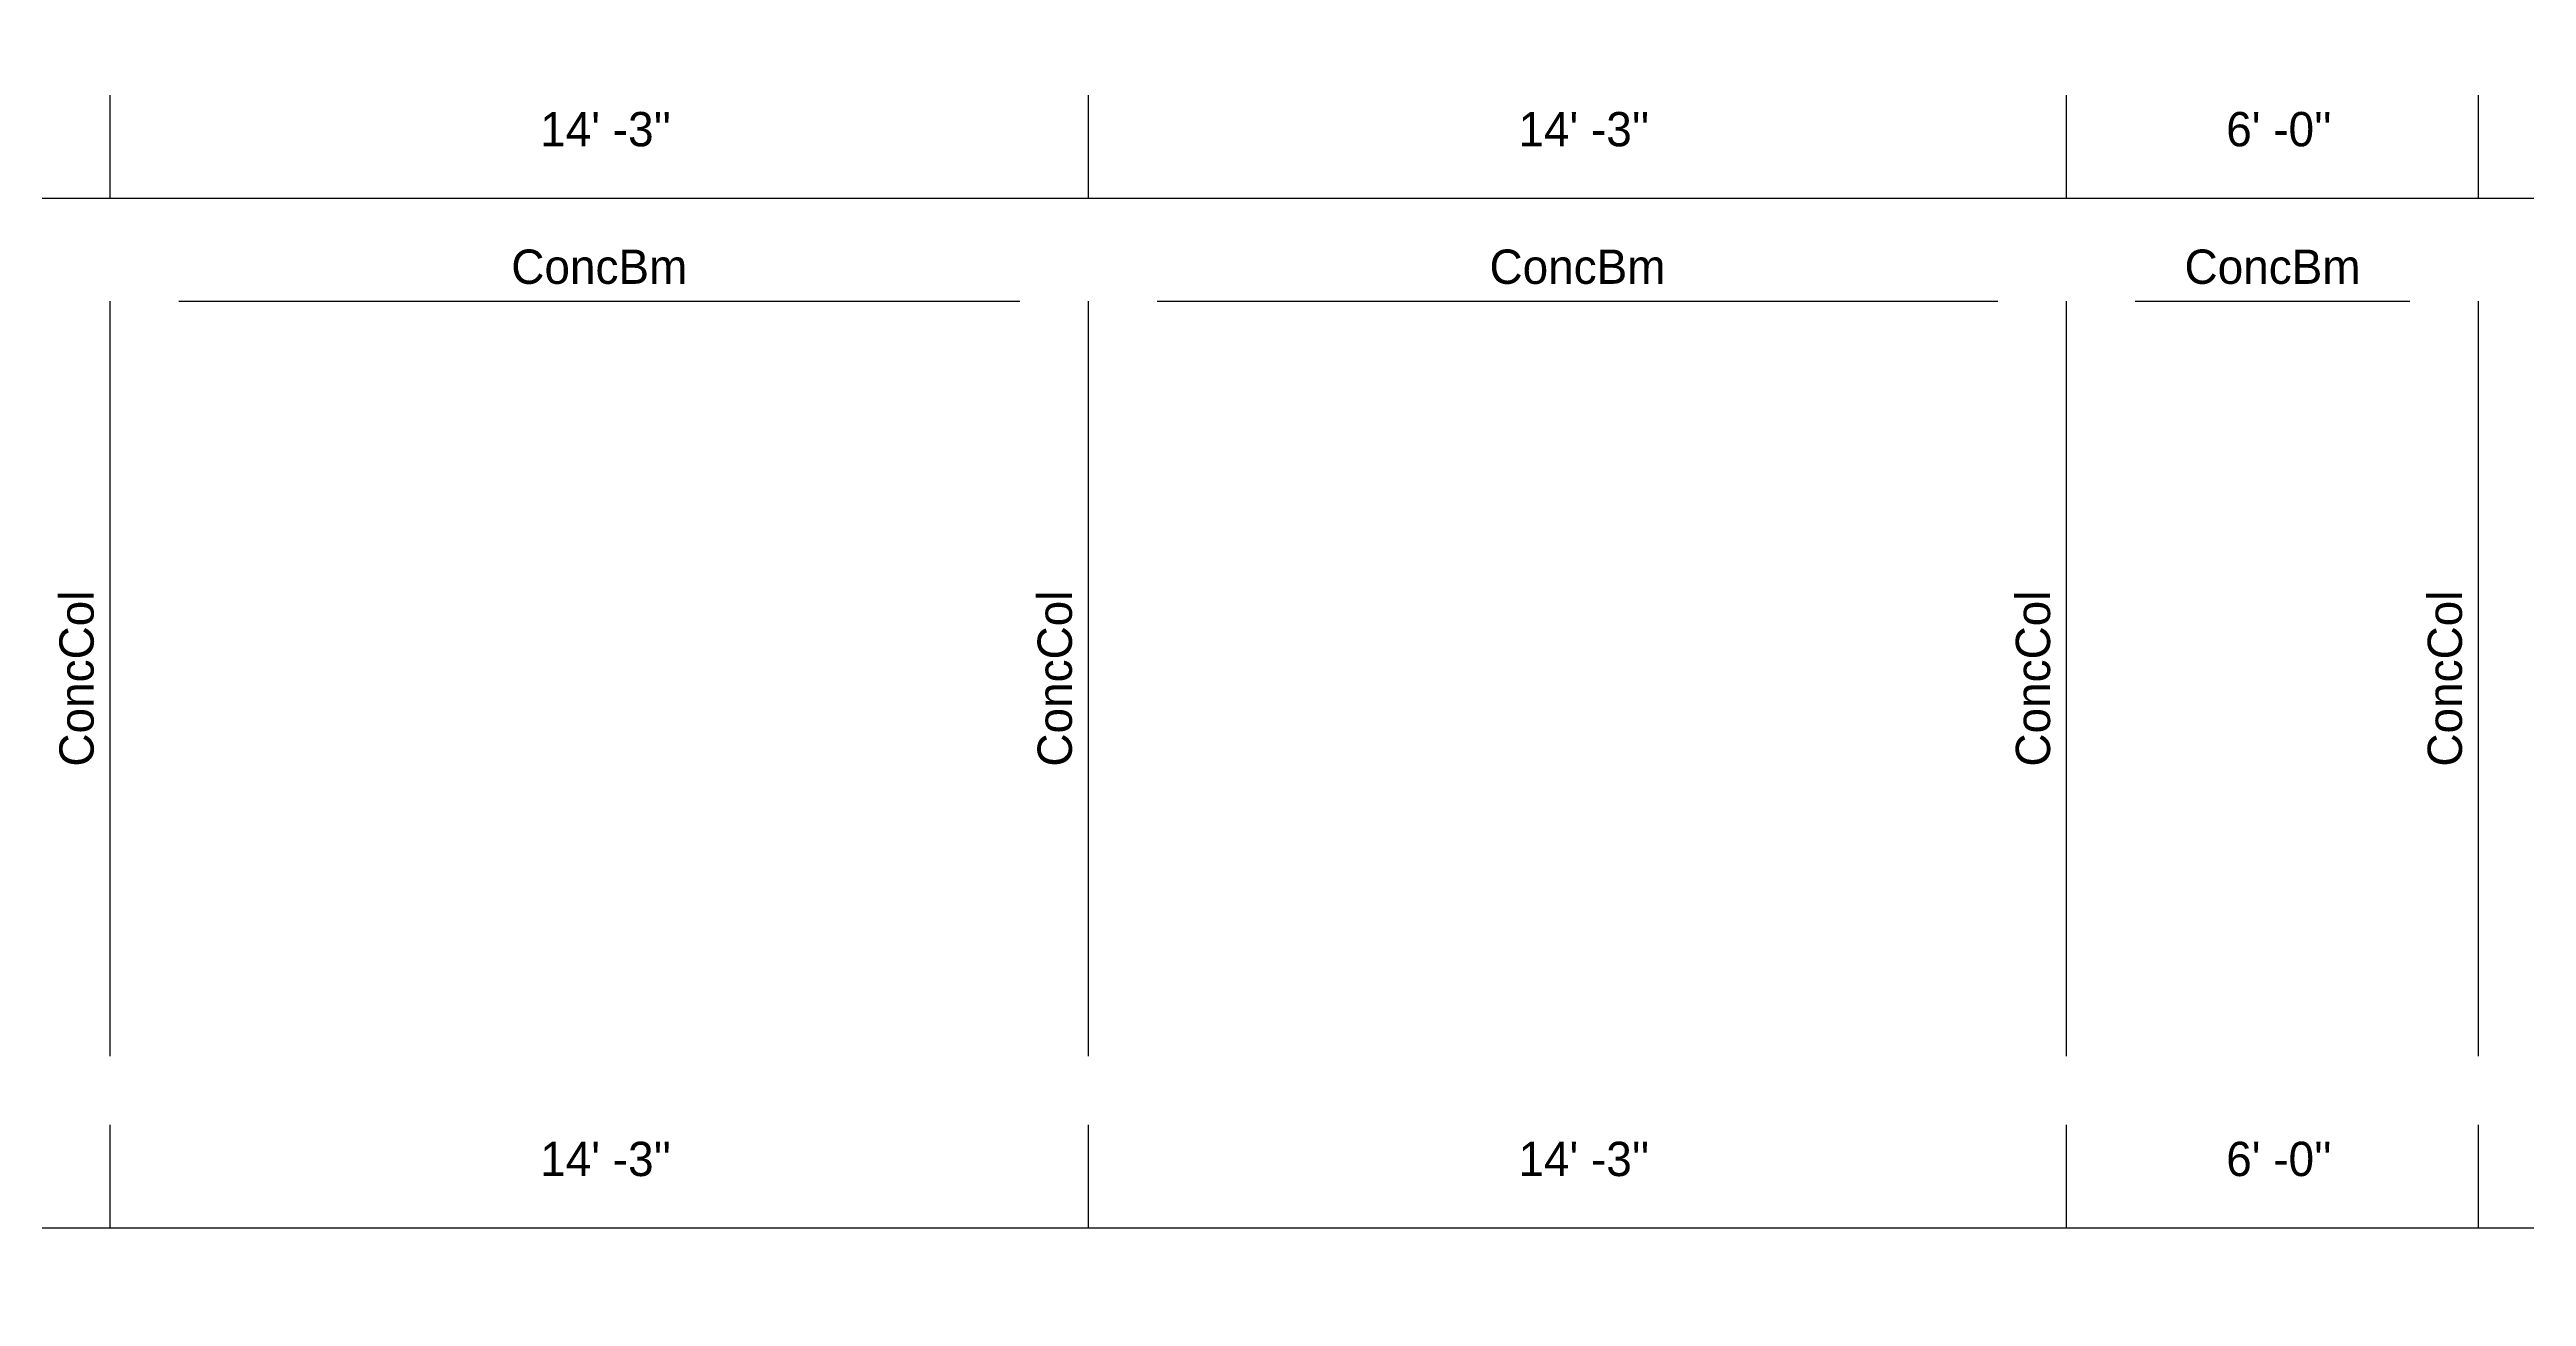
# Model space of a CAD drawing. Extents: x -38 to 2998, y -195 to 11529.
# Drawn here: x 562.4 to 995.4, y 6126 to 6344 of the extents above; entities that cross this region are included whole.
import ezdxf
from ezdxf.enums import TextEntityAlignment as Align

# ---------------------------------------------------------------- set-up
doc = ezdxf.new("R2010")
doc.units = 0
doc.header["$MEASUREMENT"] = 0
doc.layers.get('0').update_dxf_attribs({"linetype": 'CONTINUOUS'})
for name, color, linetype in [('CENTERLINES', 7, 'CONTINUOUS'), ('DIMENSIONS', 4, 'CONTINUOUS'), ('TEXT', 5, 'CONTINUOUS')]:
    doc.layers.add(name, color=color, linetype=linetype)
doc.dimstyles.get("Standard").update_dxf_attribs({"dimtxt": 0.18, "dimasz": 0.18, "dimexe": 0.18, "dimexo": 0.0625, "dimgap": 0.09, "dimtad": 0, "dimtih": 1, "dimtoh": 1, "dimdec": 4, "dimzin": 0, "dimtxsty": 'STANDARD', "dimcen": 0.09, "dimazin": 3, "dimtfac": 1, "dimtdec": 4, "dimtofl": 0, "dimtmove": 0, "dimatfit": 3, "dimtolj": 1, "dimtzin": 0})

# ---------------------------------------------------------------- blocks, each defined once
blk = doc.blocks.new('*D4159')
at = {"color": 1, "linetype": 'BYBLOCK'}
for points in [[(355.77, 6142.77), (354.71, 6141.71), (347.29, 6134.29), (346.23, 6133.23)], [(577.77, 6142.77), (576.71, 6141.71), (569.29, 6134.29), (568.23, 6133.23)]]:
    blk.add_solid(points, dxfattribs=at)
at = {"layer": 'DIMENSIONS', "color": 9, "linetype": 'BYBLOCK'}
for p, q in [((351, 6138), (351, 6156)), ((573, 6138), (573, 6156))]:
    blk.add_line(p, q, dxfattribs=at)
at = {"layer": 'DIMENSIONS', "color": 0, "linetype": 'BYBLOCK'}
blk.add_line((351, 6138), (573, 6138), dxfattribs=at)
at = {"layer": 'DIMENSIONS', "color": 0, "linetype": 'BYBLOCK', "insert": (462, 6150), "char_height": 6, "attachment_point": 5}
blk.add_mtext("\\A1; 18' -6''", dxfattribs=at)
blk = doc.blocks.new('*D4160')
at = {"color": 1, "linetype": 'BYBLOCK'}
for points in [[(577.77, 6142.77), (576.71, 6141.71), (569.29, 6134.29), (568.23, 6133.23)], [(748.77, 6142.77), (747.71, 6141.71), (740.29, 6134.29), (739.23, 6133.23)]]:
    blk.add_solid(points, dxfattribs=at)
at = {"layer": 'DIMENSIONS', "color": 9, "linetype": 'BYBLOCK'}
for p, q in [((573, 6138), (573, 6156)), ((744, 6138), (744, 6156))]:
    blk.add_line(p, q, dxfattribs=at)
at = {"layer": 'DIMENSIONS', "color": 0, "linetype": 'BYBLOCK'}
blk.add_line((573, 6138), (744, 6138), dxfattribs=at)
at = {"layer": 'DIMENSIONS', "color": 0, "linetype": 'BYBLOCK', "insert": (658.5, 6150), "char_height": 6, "attachment_point": 5}
blk.add_mtext("\\A1; 14' -3''", dxfattribs=at)
blk = doc.blocks.new('*D4161')
at = {"color": 1, "linetype": 'BYBLOCK'}
for points in [[(748.77, 6142.77), (747.71, 6141.71), (740.29, 6134.29), (739.23, 6133.23)], [(919.77, 6142.77), (918.71, 6141.71), (911.29, 6134.29), (910.23, 6133.23)]]:
    blk.add_solid(points, dxfattribs=at)
at = {"layer": 'DIMENSIONS', "color": 9, "linetype": 'BYBLOCK'}
for p, q in [((744, 6138), (744, 6156)), ((915, 6138), (915, 6156))]:
    blk.add_line(p, q, dxfattribs=at)
at = {"layer": 'DIMENSIONS', "color": 0, "linetype": 'BYBLOCK'}
blk.add_line((744, 6138), (915, 6138), dxfattribs=at)
at = {"layer": 'DIMENSIONS', "color": 0, "linetype": 'BYBLOCK', "insert": (829.5, 6150), "char_height": 6, "attachment_point": 5}
blk.add_mtext("\\A1; 14' -3''", dxfattribs=at)
blk = doc.blocks.new('*D4162')
at = {"color": 1, "linetype": 'BYBLOCK'}
for points in [[(919.77, 6142.77), (918.71, 6141.71), (911.29, 6134.29), (910.23, 6133.23)], [(991.77, 6142.77), (990.71, 6141.71), (983.29, 6134.29), (982.23, 6133.23)]]:
    blk.add_solid(points, dxfattribs=at)
at = {"layer": 'DIMENSIONS', "color": 9, "linetype": 'BYBLOCK'}
for p, q in [((915, 6138), (915, 6156)), ((987, 6138), (987, 6156))]:
    blk.add_line(p, q, dxfattribs=at)
at = {"layer": 'DIMENSIONS', "color": 0, "linetype": 'BYBLOCK'}
blk.add_line((915, 6138), (987, 6138), dxfattribs=at)
at = {"layer": 'DIMENSIONS', "color": 0, "linetype": 'BYBLOCK', "insert": (951, 6150), "char_height": 6, "attachment_point": 5}
blk.add_mtext("\\A1; 6' -0''", dxfattribs=at)
blk = doc.blocks.new('*D4163')
at = {"color": 1, "linetype": 'BYBLOCK'}
for points in [[(991.77, 6142.77), (990.71, 6141.71), (983.29, 6134.29), (982.23, 6133.23)], [(1102.77, 6142.77), (1101.71, 6141.71), (1094.29, 6134.29), (1093.23, 6133.23)]]:
    blk.add_solid(points, dxfattribs=at)
at = {"layer": 'DIMENSIONS', "color": 9, "linetype": 'BYBLOCK'}
for p, q in [((987, 6138), (987, 6156)), ((1098, 6138), (1098, 6156))]:
    blk.add_line(p, q, dxfattribs=at)
at = {"layer": 'DIMENSIONS', "color": 0, "linetype": 'BYBLOCK'}
blk.add_line((987, 6138), (1098, 6138), dxfattribs=at)
at = {"layer": 'DIMENSIONS', "color": 0, "linetype": 'BYBLOCK', "insert": (1042.5, 6150), "char_height": 6, "attachment_point": 5}
blk.add_mtext("\\A1; 9' -3''", dxfattribs=at)
blk = doc.blocks.new('*D4175')
at = {"color": 1, "linetype": 'BYBLOCK'}
for points in [[(355.77, 6322.77), (354.71, 6321.71), (347.29, 6314.29), (346.23, 6313.23)], [(577.77, 6322.77), (576.71, 6321.71), (569.29, 6314.29), (568.23, 6313.23)]]:
    blk.add_solid(points, dxfattribs=at)
at = {"layer": 'DIMENSIONS', "color": 9, "linetype": 'BYBLOCK'}
for p, q in [((351, 6318), (351, 6336)), ((573, 6318), (573, 6336))]:
    blk.add_line(p, q, dxfattribs=at)
at = {"layer": 'DIMENSIONS', "color": 0, "linetype": 'BYBLOCK'}
blk.add_line((351, 6318), (573, 6318), dxfattribs=at)
at = {"layer": 'DIMENSIONS', "color": 0, "linetype": 'BYBLOCK', "insert": (462, 6330), "char_height": 6, "attachment_point": 5}
blk.add_mtext("\\A1; 18' -6''", dxfattribs=at)
blk = doc.blocks.new('*D4176')
at = {"color": 1, "linetype": 'BYBLOCK'}
for points in [[(577.77, 6322.77), (576.71, 6321.71), (569.29, 6314.29), (568.23, 6313.23)], [(748.77, 6322.77), (747.71, 6321.71), (740.29, 6314.29), (739.23, 6313.23)]]:
    blk.add_solid(points, dxfattribs=at)
at = {"layer": 'DIMENSIONS', "color": 9, "linetype": 'BYBLOCK'}
for p, q in [((573, 6318), (573, 6336)), ((744, 6318), (744, 6336))]:
    blk.add_line(p, q, dxfattribs=at)
at = {"layer": 'DIMENSIONS', "color": 0, "linetype": 'BYBLOCK'}
blk.add_line((573, 6318), (744, 6318), dxfattribs=at)
at = {"layer": 'DIMENSIONS', "color": 0, "linetype": 'BYBLOCK', "insert": (658.5, 6330), "char_height": 6, "attachment_point": 5}
blk.add_mtext("\\A1; 14' -3''", dxfattribs=at)
blk = doc.blocks.new('*D4177')
at = {"color": 1, "linetype": 'BYBLOCK'}
for points in [[(748.77, 6322.77), (747.71, 6321.71), (740.29, 6314.29), (739.23, 6313.23)], [(919.77, 6322.77), (918.71, 6321.71), (911.29, 6314.29), (910.23, 6313.23)]]:
    blk.add_solid(points, dxfattribs=at)
at = {"layer": 'DIMENSIONS', "color": 9, "linetype": 'BYBLOCK'}
for p, q in [((744, 6318), (744, 6336)), ((915, 6318), (915, 6336))]:
    blk.add_line(p, q, dxfattribs=at)
at = {"layer": 'DIMENSIONS', "color": 0, "linetype": 'BYBLOCK'}
blk.add_line((744, 6318), (915, 6318), dxfattribs=at)
at = {"layer": 'DIMENSIONS', "color": 0, "linetype": 'BYBLOCK', "insert": (829.5, 6330), "char_height": 6, "attachment_point": 5}
blk.add_mtext("\\A1; 14' -3''", dxfattribs=at)
blk = doc.blocks.new('*D4178')
at = {"color": 1, "linetype": 'BYBLOCK'}
for points in [[(919.77, 6322.77), (918.71, 6321.71), (911.29, 6314.29), (910.23, 6313.23)], [(991.77, 6322.77), (990.71, 6321.71), (983.29, 6314.29), (982.23, 6313.23)]]:
    blk.add_solid(points, dxfattribs=at)
at = {"layer": 'DIMENSIONS', "color": 9, "linetype": 'BYBLOCK'}
for p, q in [((915, 6318), (915, 6336)), ((987, 6318), (987, 6336))]:
    blk.add_line(p, q, dxfattribs=at)
at = {"layer": 'DIMENSIONS', "color": 0, "linetype": 'BYBLOCK'}
blk.add_line((915, 6318), (987, 6318), dxfattribs=at)
at = {"layer": 'DIMENSIONS', "color": 0, "linetype": 'BYBLOCK', "insert": (951, 6330), "char_height": 6, "attachment_point": 5}
blk.add_mtext("\\A1; 6' -0''", dxfattribs=at)
blk = doc.blocks.new('*D4179')
at = {"color": 1, "linetype": 'BYBLOCK'}
for points in [[(991.77, 6322.77), (990.71, 6321.71), (983.29, 6314.29), (982.23, 6313.23)], [(1102.77, 6322.77), (1101.71, 6321.71), (1094.29, 6314.29), (1093.23, 6313.23)]]:
    blk.add_solid(points, dxfattribs=at)
at = {"layer": 'DIMENSIONS', "color": 9, "linetype": 'BYBLOCK'}
for p, q in [((987, 6318), (987, 6336)), ((1098, 6318), (1098, 6336))]:
    blk.add_line(p, q, dxfattribs=at)
at = {"layer": 'DIMENSIONS', "color": 0, "linetype": 'BYBLOCK'}
blk.add_line((987, 6318), (1098, 6318), dxfattribs=at)
at = {"layer": 'DIMENSIONS', "color": 0, "linetype": 'BYBLOCK', "insert": (1042.5, 6330), "char_height": 6, "attachment_point": 5}
blk.add_mtext("\\A1; 9' -3''", dxfattribs=at)
blk = doc.blocks.new('*D4629')
at = {"color": 1, "linetype": 'BYBLOCK'}
for points in [[(355.77, 6142.77), (354.71, 6141.71), (347.29, 6134.29), (346.23, 6133.23)], [(577.77, 6142.77), (576.71, 6141.71), (569.29, 6134.29), (568.23, 6133.23)]]:
    blk.add_solid(points, dxfattribs=at)
at = {"layer": 'DIMENSIONS', "color": 9, "linetype": 'BYBLOCK'}
for p, q in [((351, 6138), (351, 6156)), ((573, 6138), (573, 6156))]:
    blk.add_line(p, q, dxfattribs=at)
at = {"layer": 'DIMENSIONS', "color": 0, "linetype": 'BYBLOCK'}
blk.add_line((351, 6138), (573, 6138), dxfattribs=at)
at = {"layer": 'DIMENSIONS', "color": 0, "linetype": 'BYBLOCK', "insert": (462, 6150), "char_height": 6, "attachment_point": 5}
blk.add_mtext("\\A1; 18' -6''", dxfattribs=at)
blk = doc.blocks.new('*D4630')
at = {"color": 1, "linetype": 'BYBLOCK'}
for points in [[(577.77, 6142.77), (576.71, 6141.71), (569.29, 6134.29), (568.23, 6133.23)], [(748.77, 6142.77), (747.71, 6141.71), (740.29, 6134.29), (739.23, 6133.23)]]:
    blk.add_solid(points, dxfattribs=at)
at = {"layer": 'DIMENSIONS', "color": 9, "linetype": 'BYBLOCK'}
for p, q in [((573, 6138), (573, 6156)), ((744, 6138), (744, 6156))]:
    blk.add_line(p, q, dxfattribs=at)
at = {"layer": 'DIMENSIONS', "color": 0, "linetype": 'BYBLOCK'}
blk.add_line((573, 6138), (744, 6138), dxfattribs=at)
at = {"layer": 'DIMENSIONS', "color": 0, "linetype": 'BYBLOCK', "insert": (658.5, 6150), "char_height": 6, "attachment_point": 5}
blk.add_mtext("\\A1; 14' -3''", dxfattribs=at)
blk = doc.blocks.new('*D4631')
at = {"color": 1, "linetype": 'BYBLOCK'}
for points in [[(748.77, 6142.77), (747.71, 6141.71), (740.29, 6134.29), (739.23, 6133.23)], [(919.77, 6142.77), (918.71, 6141.71), (911.29, 6134.29), (910.23, 6133.23)]]:
    blk.add_solid(points, dxfattribs=at)
at = {"layer": 'DIMENSIONS', "color": 9, "linetype": 'BYBLOCK'}
for p, q in [((744, 6138), (744, 6156)), ((915, 6138), (915, 6156))]:
    blk.add_line(p, q, dxfattribs=at)
at = {"layer": 'DIMENSIONS', "color": 0, "linetype": 'BYBLOCK'}
blk.add_line((744, 6138), (915, 6138), dxfattribs=at)
at = {"layer": 'DIMENSIONS', "color": 0, "linetype": 'BYBLOCK', "insert": (829.5, 6150), "char_height": 6, "attachment_point": 5}
blk.add_mtext("\\A1; 14' -3''", dxfattribs=at)
blk = doc.blocks.new('*D4632')
at = {"color": 1, "linetype": 'BYBLOCK'}
for points in [[(919.77, 6142.77), (918.71, 6141.71), (911.29, 6134.29), (910.23, 6133.23)], [(991.77, 6142.77), (990.71, 6141.71), (983.29, 6134.29), (982.23, 6133.23)]]:
    blk.add_solid(points, dxfattribs=at)
at = {"layer": 'DIMENSIONS', "color": 9, "linetype": 'BYBLOCK'}
for p, q in [((915, 6138), (915, 6156)), ((987, 6138), (987, 6156))]:
    blk.add_line(p, q, dxfattribs=at)
at = {"layer": 'DIMENSIONS', "color": 0, "linetype": 'BYBLOCK'}
blk.add_line((915, 6138), (987, 6138), dxfattribs=at)
at = {"layer": 'DIMENSIONS', "color": 0, "linetype": 'BYBLOCK', "insert": (951, 6150), "char_height": 6, "attachment_point": 5}
blk.add_mtext("\\A1; 6' -0''", dxfattribs=at)
blk = doc.blocks.new('*D4633')
at = {"color": 1, "linetype": 'BYBLOCK'}
for points in [[(991.77, 6142.77), (990.71, 6141.71), (983.29, 6134.29), (982.23, 6133.23)], [(1102.77, 6142.77), (1101.71, 6141.71), (1094.29, 6134.29), (1093.23, 6133.23)]]:
    blk.add_solid(points, dxfattribs=at)
at = {"layer": 'DIMENSIONS', "color": 9, "linetype": 'BYBLOCK'}
for p, q in [((987, 6138), (987, 6156)), ((1098, 6138), (1098, 6156))]:
    blk.add_line(p, q, dxfattribs=at)
at = {"layer": 'DIMENSIONS', "color": 0, "linetype": 'BYBLOCK'}
blk.add_line((987, 6138), (1098, 6138), dxfattribs=at)
at = {"layer": 'DIMENSIONS', "color": 0, "linetype": 'BYBLOCK', "insert": (1042.5, 6150), "char_height": 6, "attachment_point": 5}
blk.add_mtext("\\A1; 9' -3''", dxfattribs=at)
blk = doc.blocks.new('*D4645')
at = {"color": 1, "linetype": 'BYBLOCK'}
for points in [[(355.77, 6322.77), (354.71, 6321.71), (347.29, 6314.29), (346.23, 6313.23)], [(577.77, 6322.77), (576.71, 6321.71), (569.29, 6314.29), (568.23, 6313.23)]]:
    blk.add_solid(points, dxfattribs=at)
at = {"layer": 'DIMENSIONS', "color": 9, "linetype": 'BYBLOCK'}
for p, q in [((351, 6318), (351, 6336)), ((573, 6318), (573, 6336))]:
    blk.add_line(p, q, dxfattribs=at)
at = {"layer": 'DIMENSIONS', "color": 0, "linetype": 'BYBLOCK'}
blk.add_line((351, 6318), (573, 6318), dxfattribs=at)
at = {"layer": 'DIMENSIONS', "color": 0, "linetype": 'BYBLOCK', "insert": (462, 6330), "char_height": 6, "attachment_point": 5}
blk.add_mtext("\\A1; 18' -6''", dxfattribs=at)
blk = doc.blocks.new('*D4646')
at = {"color": 1, "linetype": 'BYBLOCK'}
for points in [[(577.77, 6322.77), (576.71, 6321.71), (569.29, 6314.29), (568.23, 6313.23)], [(748.77, 6322.77), (747.71, 6321.71), (740.29, 6314.29), (739.23, 6313.23)]]:
    blk.add_solid(points, dxfattribs=at)
at = {"layer": 'DIMENSIONS', "color": 9, "linetype": 'BYBLOCK'}
for p, q in [((573, 6318), (573, 6336)), ((744, 6318), (744, 6336))]:
    blk.add_line(p, q, dxfattribs=at)
at = {"layer": 'DIMENSIONS', "color": 0, "linetype": 'BYBLOCK'}
blk.add_line((573, 6318), (744, 6318), dxfattribs=at)
at = {"layer": 'DIMENSIONS', "color": 0, "linetype": 'BYBLOCK', "insert": (658.5, 6330), "char_height": 6, "attachment_point": 5}
blk.add_mtext("\\A1; 14' -3''", dxfattribs=at)
blk = doc.blocks.new('*D4647')
at = {"color": 1, "linetype": 'BYBLOCK'}
for points in [[(748.77, 6322.77), (747.71, 6321.71), (740.29, 6314.29), (739.23, 6313.23)], [(919.77, 6322.77), (918.71, 6321.71), (911.29, 6314.29), (910.23, 6313.23)]]:
    blk.add_solid(points, dxfattribs=at)
at = {"layer": 'DIMENSIONS', "color": 9, "linetype": 'BYBLOCK'}
for p, q in [((744, 6318), (744, 6336)), ((915, 6318), (915, 6336))]:
    blk.add_line(p, q, dxfattribs=at)
at = {"layer": 'DIMENSIONS', "color": 0, "linetype": 'BYBLOCK'}
blk.add_line((744, 6318), (915, 6318), dxfattribs=at)
at = {"layer": 'DIMENSIONS', "color": 0, "linetype": 'BYBLOCK', "insert": (829.5, 6330), "char_height": 6, "attachment_point": 5}
blk.add_mtext("\\A1; 14' -3''", dxfattribs=at)
blk = doc.blocks.new('*D4648')
at = {"color": 1, "linetype": 'BYBLOCK'}
for points in [[(919.77, 6322.77), (918.71, 6321.71), (911.29, 6314.29), (910.23, 6313.23)], [(991.77, 6322.77), (990.71, 6321.71), (983.29, 6314.29), (982.23, 6313.23)]]:
    blk.add_solid(points, dxfattribs=at)
at = {"layer": 'DIMENSIONS', "color": 9, "linetype": 'BYBLOCK'}
for p, q in [((915, 6318), (915, 6336)), ((987, 6318), (987, 6336))]:
    blk.add_line(p, q, dxfattribs=at)
at = {"layer": 'DIMENSIONS', "color": 0, "linetype": 'BYBLOCK'}
blk.add_line((915, 6318), (987, 6318), dxfattribs=at)
at = {"layer": 'DIMENSIONS', "color": 0, "linetype": 'BYBLOCK', "insert": (951, 6330), "char_height": 6, "attachment_point": 5}
blk.add_mtext("\\A1; 6' -0''", dxfattribs=at)
blk = doc.blocks.new('*D4649')
at = {"color": 1, "linetype": 'BYBLOCK'}
for points in [[(991.77, 6322.77), (990.71, 6321.71), (983.29, 6314.29), (982.23, 6313.23)], [(1102.77, 6322.77), (1101.71, 6321.71), (1094.29, 6314.29), (1093.23, 6313.23)]]:
    blk.add_solid(points, dxfattribs=at)
at = {"layer": 'DIMENSIONS', "color": 9, "linetype": 'BYBLOCK'}
for p, q in [((987, 6318), (987, 6336)), ((1098, 6318), (1098, 6336))]:
    blk.add_line(p, q, dxfattribs=at)
at = {"layer": 'DIMENSIONS', "color": 0, "linetype": 'BYBLOCK'}
blk.add_line((987, 6318), (1098, 6318), dxfattribs=at)
at = {"layer": 'DIMENSIONS', "color": 0, "linetype": 'BYBLOCK', "insert": (1042.5, 6330), "char_height": 6, "attachment_point": 5}
blk.add_mtext("\\A1; 9' -3''", dxfattribs=at)
blk = doc.blocks.new('*D5099')
at = {"color": 1, "linetype": 'BYBLOCK'}
for points in [[(355.77, 6142.77), (354.71, 6141.71), (347.29, 6134.29), (346.23, 6133.23)], [(577.77, 6142.77), (576.71, 6141.71), (569.29, 6134.29), (568.23, 6133.23)]]:
    blk.add_solid(points, dxfattribs=at)
at = {"layer": 'DIMENSIONS', "color": 9, "linetype": 'BYBLOCK'}
for p, q in [((351, 6138), (351, 6156)), ((573, 6138), (573, 6156))]:
    blk.add_line(p, q, dxfattribs=at)
at = {"layer": 'DIMENSIONS', "color": 0, "linetype": 'BYBLOCK'}
blk.add_line((351, 6138), (573, 6138), dxfattribs=at)
at = {"layer": 'DIMENSIONS', "color": 0, "linetype": 'BYBLOCK', "insert": (462, 6150), "char_height": 6, "attachment_point": 5}
blk.add_mtext("\\A1; 18' -6''", dxfattribs=at)
blk = doc.blocks.new('*D5100')
at = {"color": 1, "linetype": 'BYBLOCK'}
for points in [[(577.77, 6142.77), (576.71, 6141.71), (569.29, 6134.29), (568.23, 6133.23)], [(748.77, 6142.77), (747.71, 6141.71), (740.29, 6134.29), (739.23, 6133.23)]]:
    blk.add_solid(points, dxfattribs=at)
at = {"layer": 'DIMENSIONS', "color": 9, "linetype": 'BYBLOCK'}
for p, q in [((573, 6138), (573, 6156)), ((744, 6138), (744, 6156))]:
    blk.add_line(p, q, dxfattribs=at)
at = {"layer": 'DIMENSIONS', "color": 0, "linetype": 'BYBLOCK'}
blk.add_line((573, 6138), (744, 6138), dxfattribs=at)
at = {"layer": 'DIMENSIONS', "color": 0, "linetype": 'BYBLOCK', "insert": (658.5, 6150), "char_height": 6, "attachment_point": 5}
blk.add_mtext("\\A1; 14' -3''", dxfattribs=at)
blk = doc.blocks.new('*D5101')
at = {"color": 1, "linetype": 'BYBLOCK'}
for points in [[(748.77, 6142.77), (747.71, 6141.71), (740.29, 6134.29), (739.23, 6133.23)], [(919.77, 6142.77), (918.71, 6141.71), (911.29, 6134.29), (910.23, 6133.23)]]:
    blk.add_solid(points, dxfattribs=at)
at = {"layer": 'DIMENSIONS', "color": 9, "linetype": 'BYBLOCK'}
for p, q in [((744, 6138), (744, 6156)), ((915, 6138), (915, 6156))]:
    blk.add_line(p, q, dxfattribs=at)
at = {"layer": 'DIMENSIONS', "color": 0, "linetype": 'BYBLOCK'}
blk.add_line((744, 6138), (915, 6138), dxfattribs=at)
at = {"layer": 'DIMENSIONS', "color": 0, "linetype": 'BYBLOCK', "insert": (829.5, 6150), "char_height": 6, "attachment_point": 5}
blk.add_mtext("\\A1; 14' -3''", dxfattribs=at)
blk = doc.blocks.new('*D5102')
at = {"color": 1, "linetype": 'BYBLOCK'}
for points in [[(919.77, 6142.77), (918.71, 6141.71), (911.29, 6134.29), (910.23, 6133.23)], [(991.77, 6142.77), (990.71, 6141.71), (983.29, 6134.29), (982.23, 6133.23)]]:
    blk.add_solid(points, dxfattribs=at)
at = {"layer": 'DIMENSIONS', "color": 9, "linetype": 'BYBLOCK'}
for p, q in [((915, 6138), (915, 6156)), ((987, 6138), (987, 6156))]:
    blk.add_line(p, q, dxfattribs=at)
at = {"layer": 'DIMENSIONS', "color": 0, "linetype": 'BYBLOCK'}
blk.add_line((915, 6138), (987, 6138), dxfattribs=at)
at = {"layer": 'DIMENSIONS', "color": 0, "linetype": 'BYBLOCK', "insert": (951, 6150), "char_height": 6, "attachment_point": 5}
blk.add_mtext("\\A1; 6' -0''", dxfattribs=at)
blk = doc.blocks.new('*D5103')
at = {"color": 1, "linetype": 'BYBLOCK'}
for points in [[(991.77, 6142.77), (990.71, 6141.71), (983.29, 6134.29), (982.23, 6133.23)], [(1102.77, 6142.77), (1101.71, 6141.71), (1094.29, 6134.29), (1093.23, 6133.23)]]:
    blk.add_solid(points, dxfattribs=at)
at = {"layer": 'DIMENSIONS', "color": 9, "linetype": 'BYBLOCK'}
for p, q in [((987, 6138), (987, 6156)), ((1098, 6138), (1098, 6156))]:
    blk.add_line(p, q, dxfattribs=at)
at = {"layer": 'DIMENSIONS', "color": 0, "linetype": 'BYBLOCK'}
blk.add_line((987, 6138), (1098, 6138), dxfattribs=at)
at = {"layer": 'DIMENSIONS', "color": 0, "linetype": 'BYBLOCK', "insert": (1042.5, 6150), "char_height": 6, "attachment_point": 5}
blk.add_mtext("\\A1; 9' -3''", dxfattribs=at)
blk = doc.blocks.new('*D5115')
at = {"color": 1, "linetype": 'BYBLOCK'}
for points in [[(355.77, 6322.77), (354.71, 6321.71), (347.29, 6314.29), (346.23, 6313.23)], [(577.77, 6322.77), (576.71, 6321.71), (569.29, 6314.29), (568.23, 6313.23)]]:
    blk.add_solid(points, dxfattribs=at)
at = {"layer": 'DIMENSIONS', "color": 9, "linetype": 'BYBLOCK'}
for p, q in [((351, 6318), (351, 6336)), ((573, 6318), (573, 6336))]:
    blk.add_line(p, q, dxfattribs=at)
at = {"layer": 'DIMENSIONS', "color": 0, "linetype": 'BYBLOCK'}
blk.add_line((351, 6318), (573, 6318), dxfattribs=at)
at = {"layer": 'DIMENSIONS', "color": 0, "linetype": 'BYBLOCK', "insert": (462, 6330), "char_height": 6, "attachment_point": 5}
blk.add_mtext("\\A1; 18' -6''", dxfattribs=at)
blk = doc.blocks.new('*D5116')
at = {"color": 1, "linetype": 'BYBLOCK'}
for points in [[(577.77, 6322.77), (576.71, 6321.71), (569.29, 6314.29), (568.23, 6313.23)], [(748.77, 6322.77), (747.71, 6321.71), (740.29, 6314.29), (739.23, 6313.23)]]:
    blk.add_solid(points, dxfattribs=at)
at = {"layer": 'DIMENSIONS', "color": 9, "linetype": 'BYBLOCK'}
for p, q in [((573, 6318), (573, 6336)), ((744, 6318), (744, 6336))]:
    blk.add_line(p, q, dxfattribs=at)
at = {"layer": 'DIMENSIONS', "color": 0, "linetype": 'BYBLOCK'}
blk.add_line((573, 6318), (744, 6318), dxfattribs=at)
at = {"layer": 'DIMENSIONS', "color": 0, "linetype": 'BYBLOCK', "insert": (658.5, 6330), "char_height": 6, "attachment_point": 5}
blk.add_mtext("\\A1; 14' -3''", dxfattribs=at)
blk = doc.blocks.new('*D5117')
at = {"color": 1, "linetype": 'BYBLOCK'}
for points in [[(748.77, 6322.77), (747.71, 6321.71), (740.29, 6314.29), (739.23, 6313.23)], [(919.77, 6322.77), (918.71, 6321.71), (911.29, 6314.29), (910.23, 6313.23)]]:
    blk.add_solid(points, dxfattribs=at)
at = {"layer": 'DIMENSIONS', "color": 9, "linetype": 'BYBLOCK'}
for p, q in [((744, 6318), (744, 6336)), ((915, 6318), (915, 6336))]:
    blk.add_line(p, q, dxfattribs=at)
at = {"layer": 'DIMENSIONS', "color": 0, "linetype": 'BYBLOCK'}
blk.add_line((744, 6318), (915, 6318), dxfattribs=at)
at = {"layer": 'DIMENSIONS', "color": 0, "linetype": 'BYBLOCK', "insert": (829.5, 6330), "char_height": 6, "attachment_point": 5}
blk.add_mtext("\\A1; 14' -3''", dxfattribs=at)
blk = doc.blocks.new('*D5118')
at = {"color": 1, "linetype": 'BYBLOCK'}
for points in [[(919.77, 6322.77), (918.71, 6321.71), (911.29, 6314.29), (910.23, 6313.23)], [(991.77, 6322.77), (990.71, 6321.71), (983.29, 6314.29), (982.23, 6313.23)]]:
    blk.add_solid(points, dxfattribs=at)
at = {"layer": 'DIMENSIONS', "color": 9, "linetype": 'BYBLOCK'}
for p, q in [((915, 6318), (915, 6336)), ((987, 6318), (987, 6336))]:
    blk.add_line(p, q, dxfattribs=at)
at = {"layer": 'DIMENSIONS', "color": 0, "linetype": 'BYBLOCK'}
blk.add_line((915, 6318), (987, 6318), dxfattribs=at)
at = {"layer": 'DIMENSIONS', "color": 0, "linetype": 'BYBLOCK', "insert": (951, 6330), "char_height": 6, "attachment_point": 5}
blk.add_mtext("\\A1; 6' -0''", dxfattribs=at)
blk = doc.blocks.new('*D5119')
at = {"color": 1, "linetype": 'BYBLOCK'}
for points in [[(991.77, 6322.77), (990.71, 6321.71), (983.29, 6314.29), (982.23, 6313.23)], [(1102.77, 6322.77), (1101.71, 6321.71), (1094.29, 6314.29), (1093.23, 6313.23)]]:
    blk.add_solid(points, dxfattribs=at)
at = {"layer": 'DIMENSIONS', "color": 9, "linetype": 'BYBLOCK'}
for p, q in [((987, 6318), (987, 6336)), ((1098, 6318), (1098, 6336))]:
    blk.add_line(p, q, dxfattribs=at)
at = {"layer": 'DIMENSIONS', "color": 0, "linetype": 'BYBLOCK'}
blk.add_line((987, 6318), (1098, 6318), dxfattribs=at)
at = {"layer": 'DIMENSIONS', "color": 0, "linetype": 'BYBLOCK', "insert": (1042.5, 6330), "char_height": 6, "attachment_point": 5}
blk.add_mtext("\\A1; 9' -3''", dxfattribs=at)

msp = doc.modelspace()

# ---------------------------------------------------------------- linework, layer by layer
at = {"layer": 'CENTERLINES', "color": 0, "linetype": 'CONTINUOUS'}
for p, q in [((573, 6168), (573, 6300)), ((573, 6168), (573, 6300)), ((573, 6168), (573, 6300)), ((585, 6300), (732, 6300)), ((585, 6300), (732, 6300)), ((585, 6300), (732, 6300)), ((744, 6168), (744, 6300)), ((744, 6168), (744, 6300)), ((744, 6168), (744, 6300)), ((756, 6300), (903, 6300)), ((756, 6300), (903, 6300)), ((756, 6300), (903, 6300)), ((915, 6168), (915, 6300)), ((915, 6168), (915, 6300)), ((915, 6168), (915, 6300)), ((927, 6300), (975, 6300)), ((927, 6300), (975, 6300)), ((927, 6300), (975, 6300)), ((987, 6168), (987, 6300)), ((987, 6168), (987, 6300)), ((987, 6168), (987, 6300))]:
    msp.add_line(p, q, dxfattribs=at)

# ---------------------------------------------------------------- texts
at = {"layer": 'TEXT', "color": 0}
for p in [(658.5, 6306), (658.5, 6306), (658.5, 6306), (829.5, 6306), (829.5, 6306), (829.5, 6306), (951, 6306), (951, 6306), (951, 6306)]:
    msp.add_text('ConcBm', height=6, dxfattribs=at).set_placement(p, align=Align.MIDDLE)
for p in [(567, 6234), (567, 6234), (567, 6234), (738, 6234), (738, 6234), (738, 6234), (909, 6234), (909, 6234), (909, 6234), (981, 6234), (981, 6234), (981, 6234)]:
    msp.add_text('ConcCol', height=6, rotation=90, dxfattribs=at).set_placement(p, align=Align.MIDDLE)

# ---------------------------------------------------------------- dimensions: what is measured, and where the dimension line sits
at = {"layer": 'DIMENSIONS'}
for base, p1, p2, picture, middle in [((573, 6318), (351, 6306), (573, 6306), '*D4175', (462, 6306)), ((573, 6318), (351, 6306), (573, 6306), '*D4645', (462, 6306)), ((573, 6318), (351, 6306), (573, 6306), '*D5115', (462, 6306)), ((744, 6318), (573, 6306), (744, 6306), '*D4176', (658.5, 6306)), ((744, 6318), (573, 6306), (744, 6306), '*D4646', (658.5, 6306)), ((744, 6318), (573, 6306), (744, 6306), '*D5116', (658.5, 6306)), ((915, 6318), (744, 6306), (915, 6306), '*D4177', (829.5, 6306)), ((915, 6318), (744, 6306), (915, 6306), '*D4647', (829.5, 6306)), ((915, 6318), (744, 6306), (915, 6306), '*D5117', (829.5, 6306)), ((987, 6318), (915, 6306), (987, 6306), '*D4178', (951, 6306)), ((987, 6318), (915, 6306), (987, 6306), '*D4648', (951, 6306)), ((987, 6318), (915, 6306), (987, 6306), '*D5118', (951, 6306)), ((1098, 6318), (987, 6306), (1098, 6306), '*D4179', (1042.5, 6306)), ((1098, 6318), (987, 6306), (1098, 6306), '*D4649', (1042.5, 6306)), ((1098, 6318), (987, 6306), (1098, 6306), '*D5119', (1042.5, 6306)), ((573, 6138), (351, 6126), (573, 6126), '*D4159', (462, 6126)), ((573, 6138), (351, 6126), (573, 6126), '*D4629', (462, 6126)), ((573, 6138), (351, 6126), (573, 6126), '*D5099', (462, 6126)), ((744, 6138), (573, 6126), (744, 6126), '*D4160', (658.5, 6126)), ((744, 6138), (573, 6126), (744, 6126), '*D4630', (658.5, 6126)), ((744, 6138), (573, 6126), (744, 6126), '*D5100', (658.5, 6126)), ((915, 6138), (744, 6126), (915, 6126), '*D4161', (829.5, 6126)), ((915, 6138), (744, 6126), (915, 6126), '*D4631', (829.5, 6126)), ((915, 6138), (744, 6126), (915, 6126), '*D5101', (829.5, 6126)), ((987, 6138), (915, 6126), (987, 6126), '*D4162', (951, 6126)), ((987, 6138), (915, 6126), (987, 6126), '*D4632', (951, 6126)), ((987, 6138), (915, 6126), (987, 6126), '*D5102', (951, 6126)), ((1098, 6138), (987, 6126), (1098, 6126), '*D4163', (1042.5, 6126)), ((1098, 6138), (987, 6126), (1098, 6126), '*D4633', (1042.5, 6126)), ((1098, 6138), (987, 6126), (1098, 6126), '*D5103', (1042.5, 6126))]:
    dim = msp.add_linear_dim(base=base, p1=p1, p2=p2, dimstyle='STANDARD', dxfattribs=at)
    dim.commit()
    dim.dimension.update_dxf_attribs({"geometry": picture, "text_midpoint": middle})

doc.saveas('drawing.dxf')
